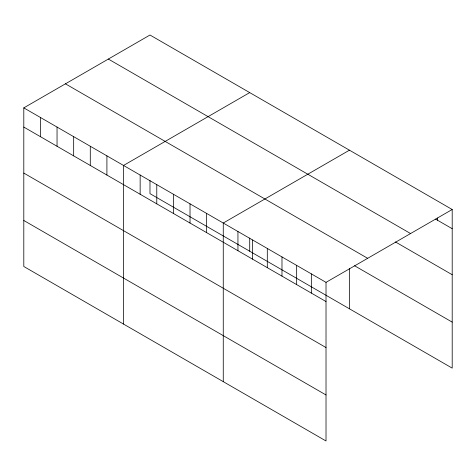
<?xml version="1.0" encoding="UTF-8"?>
<svg xmlns="http://www.w3.org/2000/svg" width="476" height="476" viewBox="0 0 476 476"><rect width="100%" height="100%" fill="white"/><g stroke="black" fill="none" stroke-linecap="round" stroke-linejoin="round"><path stroke-width="0.71" d="M23.8 107.874L326.018 282.357L326.018 440.978L23.8 266.495L23.8 107.874L149.982 35.022L452.2 209.505L452.2 368.127L149.982 193.643L149.982 180.499M249.716 92.6L123.534 165.452L123.534 324.073M349.443 150.184L223.262 223.03L223.262 381.651M326.018 282.357L452.2 209.505M435.605 219.127L452.2 228.706M108.344 59.06L410.562 233.549M395.395 241.921L452.2 274.717M65.438 83.83L367.656 258.313M354.549 265.745L452.2 322.121M23.8 127.074L326.018 301.558M23.8 173.08L326.018 347.563M23.8 220.483L326.018 394.967M437.521 218.02L437.521 220.233M349.443 268.637L349.443 308.805M311.34 273.884L311.34 293.085M296.661 265.406L296.661 284.606M281.982 256.933L281.982 276.134M267.304 248.454L267.304 267.655M252.625 239.981L252.625 259.182M249.716 238.077L249.716 251.221M237.946 231.509L237.946 250.709M206.643 213.432L206.643 232.633M190.019 203.841L190.019 223.042M173.401 194.244L173.401 213.444M156.777 184.646L156.777 203.847M140.152 175.049L140.152 194.25M106.91 155.854L106.91 175.055M90.285 146.257L90.285 165.458M73.667 136.66L73.667 155.86M57.043 127.062L57.043 146.263M40.424 117.471L40.424 136.671"/></g></svg>
